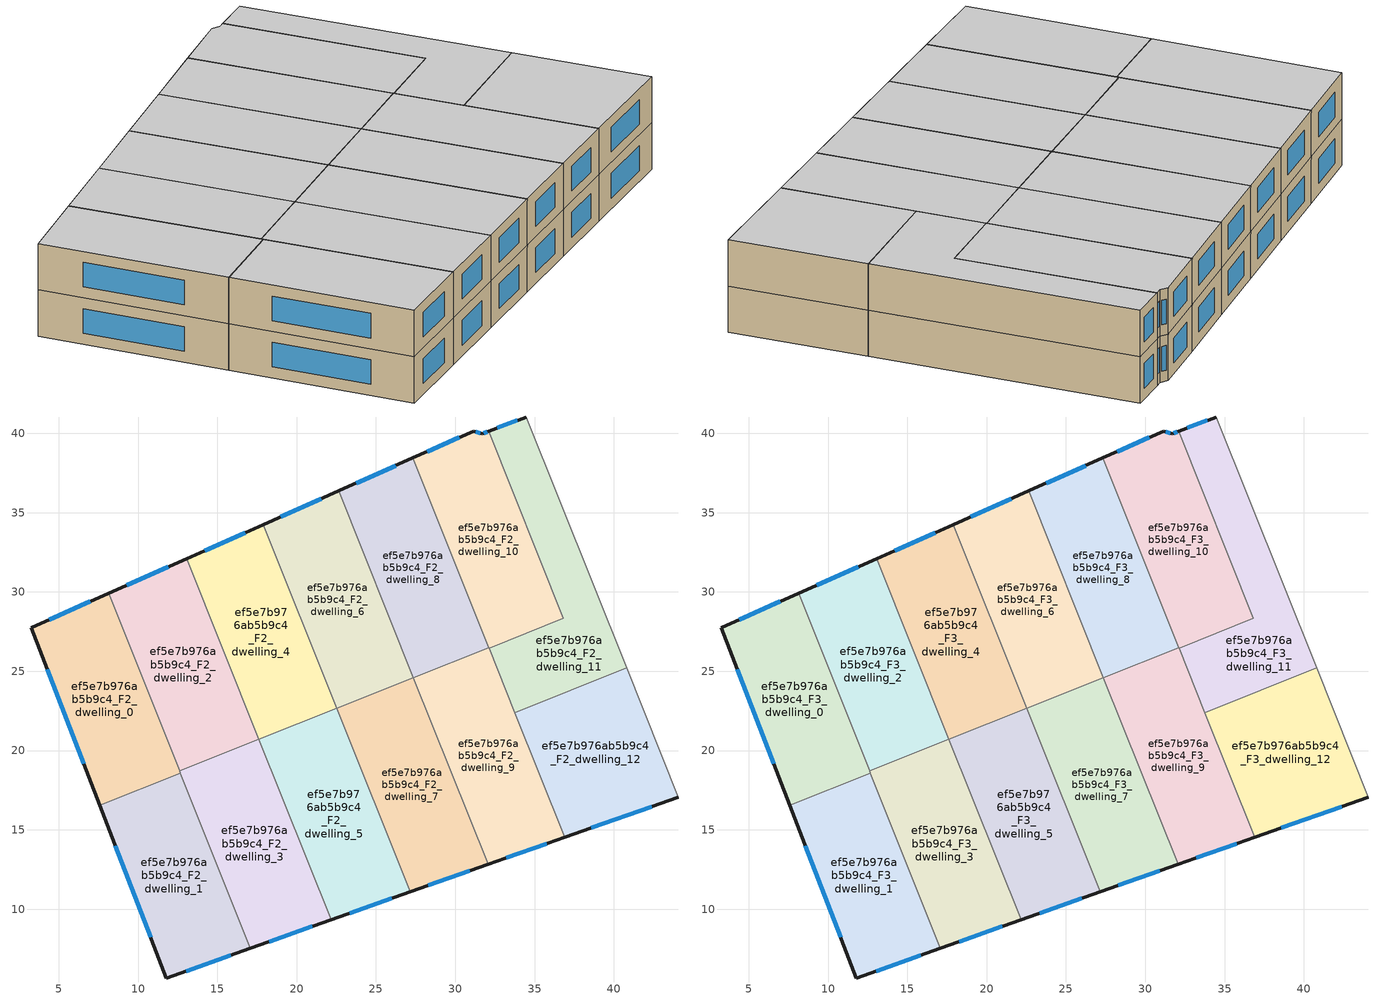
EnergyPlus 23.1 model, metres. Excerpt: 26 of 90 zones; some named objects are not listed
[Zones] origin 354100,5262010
ef5e7b976ab5b9c4_F2_dwelling_0
 floor to ef5e7b976ab5b9c4_F1_dwelling_0 (EU_floor_Construction): 8.14,29.91 12.67,18.58 7.58,16.55 3.26,27.74 z6
 wall outside (EU_wall_Construction): 8.14,29.91 3.26,27.74 7.58,16.55 z6:9
 wall to ef5e7b976ab5b9c4_F2_dwelling_1 (EU_wall_Construction): 7.58,16.55 12.67,18.58 z6:9
 wall to ef5e7b976ab5b9c4_F2_dwelling_2 (EU_wall_Construction): 12.62,18.72 8.14,29.91 z6:9
 wall to ef5e7b976ab5b9c4_F2_dwelling_3 (EU_wall_Construction): 12.67,18.58 12.62,18.72 z6:9
 window (EU_Window_Construction): 4.28,25.11 6.57,19.18 / 6.99,29.4 4.41,28.25 z6.7:8.3
ef5e7b976ab5b9c4_F2_dwelling_1
 floor to ef5e7b976ab5b9c4_F1_dwelling_1 (EU_floor_Construction): 12.67,18.58 17.09,7.53 11.78,5.66 7.58,16.55 z6
 wall outside (EU_wall_Construction): 7.58,16.55 11.78,5.66 17.09,7.53 z6:9
 wall to ef5e7b976ab5b9c4_F2_dwelling_3 (EU_wall_Construction): 17.09,7.53 12.67,18.58 z6:9
 window (EU_Window_Construction): 8.57,13.99 10.8,8.21 / 13.03,6.1 15.84,7.09 z6.7:8.3
ef5e7b976ab5b9c4_F2_dwelling_10
 floor to ef5e7b976ab5b9c4_F1_dwelling_10 (EU_floor_Construction): 32.1,40.13 36.82,28.34 32.13,26.46 27.34,38.45 31.15,40.15 31.69,39.98 z6
 wall outside (EU_wall_Construction): 32.1,40.13 31.69,39.98 31.15,40.15 27.34,38.45 z6:9
 wall to ef5e7b976ab5b9c4_F2_dwelling_11 (EU_wall_Construction): 32.13,26.46 36.82,28.34 32.1,40.13 z6:9
 wall to ef5e7b976ab5b9c4_F2_dwelling_8 (EU_wall_Construction): 27.34,38.45 32.12,26.49 z6:9
 wall to ef5e7b976ab5b9c4_F2_dwelling_9 (EU_wall_Construction): 32.12,26.49 32.13,26.46 z6:9
 window (EU_Window_Construction): 30.26,39.75 28.23,38.85 / 31.57,40.02 31.28,40.11 / 32.01,40.1 31.79,40.01 z6.7:8.3
ef5e7b976ab5b9c4_F2_dwelling_11
 floor to ef5e7b976ab5b9c4_F1_dwelling_11 (EU_floor_Construction): 34.47,41.03 40.81,25.21 33.76,22.39 32.13,26.46 36.82,28.34 32.1,40.13 z6
 wall outside (EU_wall_Construction): 34.47,41.03 32.1,40.13 z6:9
 wall adiabatic (EU_wall_Construction): 40.81,25.21 34.47,41.03 z6:9
 wall to ef5e7b976ab5b9c4_F2_dwelling_12 (EU_wall_Construction): 33.76,22.39 40.81,25.21 z6:9
 wall to ef5e7b976ab5b9c4_F2_dwelling_9 (EU_wall_Construction): 32.13,26.46 33.76,22.39 z6:9
 window (EU_Window_Construction): 33.91,40.82 32.66,40.34 z6.7:8.3
ef5e7b976ab5b9c4_F2_dwelling_12
 floor to ef5e7b976ab5b9c4_F1_dwelling_12 (EU_floor_Construction): 40.81,25.21 44.07,17.06 36.9,14.53 33.76,22.39 z6
 wall outside (EU_wall_Construction): 36.9,14.53 44.07,17.06 z6:9
 wall adiabatic (EU_wall_Construction): 44.07,17.06 40.81,25.21 z6:9
 wall to ef5e7b976ab5b9c4_F2_dwelling_9 (EU_wall_Construction): 33.76,22.39 36.9,14.53 z6:9
 window (EU_Window_Construction): 38.59,15.13 42.39,16.47 z6.7:8.3
ef5e7b976ab5b9c4_F2_dwelling_2
 floor to ef5e7b976ab5b9c4_F1_dwelling_2 (EU_floor_Construction): 13.06,32.1 17.61,20.72 12.62,18.72 8.14,29.91 z6
 wall outside (EU_wall_Construction): 13.06,32.1 8.14,29.91 z6:9
 wall to ef5e7b976ab5b9c4_F2_dwelling_3 (EU_wall_Construction): 12.62,18.72 17.61,20.72 z6:9
 wall to ef5e7b976ab5b9c4_F2_dwelling_4 (EU_wall_Construction): 17.61,20.72 13.06,32.1 z6:9
 window (EU_Window_Construction): 11.9,31.59 9.29,30.43 z6.7:8.3
ef5e7b976ab5b9c4_F2_dwelling_3
 floor to ef5e7b976ab5b9c4_F1_dwelling_3 (EU_floor_Construction): 17.61,20.72 22.17,9.33 17.09,7.53 12.62,18.72 z6
 wall outside (EU_wall_Construction): 17.09,7.53 22.17,9.33 z6:9
 wall to ef5e7b976ab5b9c4_F2_dwelling_5 (EU_wall_Construction): 22.17,9.33 17.62,20.71 z6:9
 window (EU_Window_Construction): 18.28,7.95 20.98,8.91 z6.7:8.3
ef5e7b976ab5b9c4_F2_dwelling_4
 floor to ef5e7b976ab5b9c4_F1_dwelling_4 (EU_floor_Construction): 17.9,34.25 22.53,22.67 17.61,20.71 13.06,32.1 z6
 wall outside (EU_wall_Construction): 17.9,34.25 13.06,32.1 z6:9
 wall to ef5e7b976ab5b9c4_F2_dwelling_5 (EU_wall_Construction): 17.61,20.71 22.53,22.67 z6:9
 wall to ef5e7b976ab5b9c4_F2_dwelling_6 (EU_wall_Construction): 22.53,22.67 17.9,34.25 z6:9
 window (EU_Window_Construction): 16.76,33.75 14.19,32.61 z6.7:8.3
ef5e7b976ab5b9c4_F2_dwelling_5
 floor to ef5e7b976ab5b9c4_F1_dwelling_5 (EU_floor_Construction): 22.53,22.67 27.16,11.09 22.17,9.33 17.61,20.71 z6
 wall outside (EU_wall_Construction): 22.17,9.33 27.16,11.09 z6:9
 wall to ef5e7b976ab5b9c4_F2_dwelling_7 (EU_wall_Construction): 27.16,11.09 22.53,22.67 z6:9
 window (EU_Window_Construction): 23.34,9.74 25.99,10.68 z6.7:8.3
ef5e7b976ab5b9c4_F2_dwelling_6
 floor to ef5e7b976ab5b9c4_F1_dwelling_6 (EU_floor_Construction): 22.65,36.37 27.36,24.6 22.53,22.67 17.9,34.25 z6
 wall outside (EU_wall_Construction): 22.65,36.37 17.9,34.25 z6:9
 wall to ef5e7b976ab5b9c4_F2_dwelling_7 (EU_wall_Construction): 22.53,22.67 27.36,24.6 z6:9
 wall to ef5e7b976ab5b9c4_F2_dwelling_8 (EU_wall_Construction): 27.36,24.6 22.65,36.37 z6:9
 window (EU_Window_Construction): 21.54,35.87 19.01,34.75 z6.7:8.3
ef5e7b976ab5b9c4_F2_dwelling_7
 floor to ef5e7b976ab5b9c4_F1_dwelling_7 (EU_floor_Construction): 27.36,24.6 32.07,12.83 27.16,11.09 22.53,22.67 z6
 wall outside (EU_wall_Construction): 27.16,11.09 32.07,12.83 z6:9
 wall to ef5e7b976ab5b9c4_F2_dwelling_9 (EU_wall_Construction): 32.07,12.83 27.36,24.59 z6:9
 window (EU_Window_Construction): 28.31,11.5 30.92,12.42 z6.7:8.3
ef5e7b976ab5b9c4_F2_dwelling_8
 floor to ef5e7b976ab5b9c4_F1_dwelling_8 (EU_floor_Construction): 27.34,38.45 32.12,26.49 27.36,24.59 22.65,36.37 z6
 wall outside (EU_wall_Construction): 27.34,38.45 22.65,36.37 z6:9
 wall to ef5e7b976ab5b9c4_F2_dwelling_9 (EU_wall_Construction): 27.36,24.59 32.12,26.49 z6:9
 window (EU_Window_Construction): 26.24,37.96 23.75,36.86 z6.7:8.3
ef5e7b976ab5b9c4_F2_dwelling_9
 floor to ef5e7b976ab5b9c4_F1_dwelling_9 (EU_floor_Construction): 32.12,26.49 36.9,14.53 32.07,12.83 27.36,24.59 z6
 wall outside (EU_wall_Construction): 32.07,12.83 36.9,14.53 z6:9
 window (EU_Window_Construction): 33.21,13.23 35.77,14.13 z6.7:8.3
ef5e7b976ab5b9c4_F3_dwelling_0
 floor to ef5e7b976ab5b9c4_F2_dwelling_0 (EU_floor_Construction): 8.14,29.91 12.67,18.58 7.58,16.55 3.26,27.74 z9
 wall outside (EU_wall_Construction): 8.14,29.91 3.26,27.74 7.58,16.55 z9:12
 wall to ef5e7b976ab5b9c4_F3_dwelling_1 (EU_wall_Construction): 7.58,16.55 12.67,18.58 z9:12
 wall to ef5e7b976ab5b9c4_F3_dwelling_2 (EU_wall_Construction): 12.62,18.72 8.14,29.91 z9:12
 wall to ef5e7b976ab5b9c4_F3_dwelling_3 (EU_wall_Construction): 12.67,18.58 12.62,18.72 z9:12
 window (EU_Window_Construction): 4.28,25.11 6.57,19.18 / 6.99,29.4 4.41,28.25 z9.7:11.3
 ceiling to ef5e7b976ab5b9c4_F4_dwelling_0 (EU_floor_Construction): 12.67,18.58 8.14,29.91 3.26,27.74 7.58,16.55 z12
ef5e7b976ab5b9c4_F3_dwelling_1
 floor to ef5e7b976ab5b9c4_F2_dwelling_1 (EU_floor_Construction): 12.67,18.58 17.09,7.53 11.78,5.66 7.58,16.55 z9
 wall outside (EU_wall_Construction): 7.58,16.55 11.78,5.66 17.09,7.53 z9:12
 wall to ef5e7b976ab5b9c4_F3_dwelling_3 (EU_wall_Construction): 17.09,7.53 12.67,18.58 z9:12
 window (EU_Window_Construction): 8.57,13.99 10.8,8.21 / 13.03,6.1 15.84,7.09 z9.7:11.3
 ceiling to ef5e7b976ab5b9c4_F4_dwelling_1 (EU_floor_Construction): 17.09,7.53 12.67,18.58 7.58,16.55 11.78,5.66 z12
ef5e7b976ab5b9c4_F3_dwelling_10
 floor to ef5e7b976ab5b9c4_F2_dwelling_10 (EU_floor_Construction): 32.1,40.13 36.82,28.34 32.13,26.46 27.34,38.45 31.15,40.15 31.69,39.98 z9
 wall outside (EU_wall_Construction): 32.1,40.13 31.69,39.98 31.15,40.15 27.34,38.45 z9:12
 wall to ef5e7b976ab5b9c4_F3_dwelling_11 (EU_wall_Construction): 32.13,26.46 36.82,28.34 32.1,40.13 z9:12
 wall to ef5e7b976ab5b9c4_F3_dwelling_8 (EU_wall_Construction): 27.34,38.45 32.12,26.49 z9:12
 wall to ef5e7b976ab5b9c4_F3_dwelling_9 (EU_wall_Construction): 32.12,26.49 32.13,26.46 z9:12
 window (EU_Window_Construction): 30.26,39.75 28.23,38.85 / 31.57,40.02 31.28,40.11 / 32.01,40.1 31.79,40.01 z9.7:11.3
 ceiling to ef5e7b976ab5b9c4_F4_dwelling_10 (EU_floor_Construction): 36.82,28.34 32.1,40.13 31.69,39.98 31.15,40.15 27.34,38.45 32.13,26.46 z12
ef5e7b976ab5b9c4_F3_dwelling_11
 floor to ef5e7b976ab5b9c4_F2_dwelling_11 (EU_floor_Construction): 34.47,41.03 40.81,25.21 33.76,22.39 32.13,26.46 36.82,28.34 32.1,40.13 z9
 wall outside (EU_wall_Construction): 34.47,41.03 32.1,40.13 z9:12
 wall adiabatic (EU_wall_Construction): 40.81,25.21 34.47,41.03 z9:12
 wall to ef5e7b976ab5b9c4_F3_dwelling_12 (EU_wall_Construction): 33.76,22.39 40.81,25.21 z9:12
 wall to ef5e7b976ab5b9c4_F3_dwelling_9 (EU_wall_Construction): 32.13,26.46 33.76,22.39 z9:12
 window (EU_Window_Construction): 33.91,40.82 32.66,40.34 z9.7:11.3
 ceiling to ef5e7b976ab5b9c4_F4_dwelling_11 (EU_floor_Construction): 40.81,25.21 34.47,41.03 32.1,40.13 36.82,28.34 32.13,26.46 33.76,22.39 z12
ef5e7b976ab5b9c4_F3_dwelling_12
 floor to ef5e7b976ab5b9c4_F2_dwelling_12 (EU_floor_Construction): 40.81,25.21 44.07,17.06 36.9,14.53 33.76,22.39 z9
 wall outside (EU_wall_Construction): 36.9,14.53 44.07,17.06 z9:12
 wall adiabatic (EU_wall_Construction): 44.07,17.06 40.81,25.21 z9:12
 wall to ef5e7b976ab5b9c4_F3_dwelling_9 (EU_wall_Construction): 33.76,22.39 36.9,14.53 z9:12
 window (EU_Window_Construction): 38.59,15.13 42.39,16.47 z9.7:11.3
 ceiling to ef5e7b976ab5b9c4_F4_dwelling_12 (EU_floor_Construction): 44.07,17.06 40.81,25.21 33.76,22.39 36.9,14.53 z12
ef5e7b976ab5b9c4_F3_dwelling_2
 floor to ef5e7b976ab5b9c4_F2_dwelling_2 (EU_floor_Construction): 13.06,32.1 17.61,20.72 12.62,18.72 8.14,29.91 z9
 wall outside (EU_wall_Construction): 13.06,32.1 8.14,29.91 z9:12
 wall to ef5e7b976ab5b9c4_F3_dwelling_3 (EU_wall_Construction): 12.62,18.72 17.61,20.72 z9:12
 wall to ef5e7b976ab5b9c4_F3_dwelling_4 (EU_wall_Construction): 17.61,20.72 13.06,32.1 z9:12
 window (EU_Window_Construction): 11.9,31.59 9.29,30.43 z9.7:11.3
 ceiling to ef5e7b976ab5b9c4_F4_dwelling_2 (EU_floor_Construction): 17.61,20.72 13.06,32.1 8.14,29.91 12.62,18.72 z12
ef5e7b976ab5b9c4_F3_dwelling_3
 floor to ef5e7b976ab5b9c4_F2_dwelling_3 (EU_floor_Construction): 17.61,20.72 22.17,9.33 17.09,7.53 12.62,18.72 z9
 wall outside (EU_wall_Construction): 17.09,7.53 22.17,9.33 z9:12
 wall to ef5e7b976ab5b9c4_F3_dwelling_5 (EU_wall_Construction): 22.17,9.33 17.62,20.71 z9:12
 window (EU_Window_Construction): 18.28,7.95 20.98,8.91 z9.7:11.3
 ceiling to ef5e7b976ab5b9c4_F4_dwelling_3 (EU_floor_Construction): 22.17,9.33 17.61,20.72 12.62,18.72 17.09,7.53 z12
ef5e7b976ab5b9c4_F3_dwelling_4
 floor to ef5e7b976ab5b9c4_F2_dwelling_4 (EU_floor_Construction): 17.9,34.25 22.53,22.67 17.61,20.71 13.06,32.1 z9
 wall outside (EU_wall_Construction): 17.9,34.25 13.06,32.1 z9:12
 wall to ef5e7b976ab5b9c4_F3_dwelling_5 (EU_wall_Construction): 17.61,20.71 22.53,22.67 z9:12
 wall to ef5e7b976ab5b9c4_F3_dwelling_6 (EU_wall_Construction): 22.53,22.67 17.9,34.25 z9:12
 window (EU_Window_Construction): 16.76,33.75 14.19,32.61 z9.7:11.3
 ceiling to ef5e7b976ab5b9c4_F4_dwelling_4 (EU_floor_Construction): 22.53,22.67 17.9,34.25 13.06,32.1 17.61,20.71 z12
ef5e7b976ab5b9c4_F3_dwelling_5
 floor to ef5e7b976ab5b9c4_F2_dwelling_5 (EU_floor_Construction): 22.53,22.67 27.16,11.09 22.17,9.33 17.61,20.71 z9
 wall outside (EU_wall_Construction): 22.17,9.33 27.16,11.09 z9:12
 wall to ef5e7b976ab5b9c4_F3_dwelling_7 (EU_wall_Construction): 27.16,11.09 22.53,22.67 z9:12
 window (EU_Window_Construction): 23.34,9.74 25.99,10.68 z9.7:11.3
 ceiling to ef5e7b976ab5b9c4_F4_dwelling_5 (EU_floor_Construction): 27.16,11.09 22.53,22.67 17.61,20.71 22.17,9.33 z12
ef5e7b976ab5b9c4_F3_dwelling_6
 floor to ef5e7b976ab5b9c4_F2_dwelling_6 (EU_floor_Construction): 22.65,36.37 27.36,24.6 22.53,22.67 17.9,34.25 z9
 wall outside (EU_wall_Construction): 22.65,36.37 17.9,34.25 z9:12
 wall to ef5e7b976ab5b9c4_F3_dwelling_7 (EU_wall_Construction): 22.53,22.67 27.36,24.6 z9:12
 wall to ef5e7b976ab5b9c4_F3_dwelling_8 (EU_wall_Construction): 27.36,24.6 22.65,36.37 z9:12
 window (EU_Window_Construction): 21.54,35.87 19.01,34.75 z9.7:11.3
 ceiling to ef5e7b976ab5b9c4_F4_dwelling_6 (EU_floor_Construction): 27.36,24.6 22.65,36.37 17.9,34.25 22.53,22.67 z12
ef5e7b976ab5b9c4_F3_dwelling_7
 floor to ef5e7b976ab5b9c4_F2_dwelling_7 (EU_floor_Construction): 27.36,24.6 32.07,12.83 27.16,11.09 22.53,22.67 z9
 wall outside (EU_wall_Construction): 27.16,11.09 32.07,12.83 z9:12
 wall to ef5e7b976ab5b9c4_F3_dwelling_9 (EU_wall_Construction): 32.07,12.83 27.36,24.59 z9:12
 window (EU_Window_Construction): 28.31,11.5 30.92,12.42 z9.7:11.3
 ceiling to ef5e7b976ab5b9c4_F4_dwelling_7 (EU_floor_Construction): 32.07,12.83 27.36,24.6 22.53,22.67 27.16,11.09 z12
ef5e7b976ab5b9c4_F3_dwelling_8
 floor to ef5e7b976ab5b9c4_F2_dwelling_8 (EU_floor_Construction): 27.34,38.45 32.12,26.49 27.36,24.59 22.65,36.37 z9
 wall outside (EU_wall_Construction): 27.34,38.45 22.65,36.37 z9:12
 wall to ef5e7b976ab5b9c4_F3_dwelling_9 (EU_wall_Construction): 27.36,24.59 32.12,26.49 z9:12
 window (EU_Window_Construction): 26.24,37.96 23.75,36.86 z9.7:11.3
 ceiling to ef5e7b976ab5b9c4_F4_dwelling_8 (EU_floor_Construction): 32.12,26.49 27.34,38.45 22.65,36.37 27.36,24.59 z12
ef5e7b976ab5b9c4_F3_dwelling_9
 floor to ef5e7b976ab5b9c4_F2_dwelling_9 (EU_floor_Construction): 32.12,26.49 36.9,14.53 32.07,12.83 27.36,24.59 z9
 wall outside (EU_wall_Construction): 32.07,12.83 36.9,14.53 z9:12
 window (EU_Window_Construction): 33.21,13.23 35.77,14.13 z9.7:11.3
 ceiling to ef5e7b976ab5b9c4_F4_dwelling_9 (EU_floor_Construction): 36.9,14.53 32.12,26.49 27.36,24.59 32.07,12.83 z12
[Building]
EU S2 Campaign: North Axis=0; Terrain=City; Solar Distribution=FullExterior
[Site:Location]
Budapest.Ferenc.Liszt.Intl.AP: Latitude=47.437; Longitude=19.256; Time Zone=1; Elevation=185
[SizingPeriod:WeatherFileDays]
AnnualSizingPeriod: Begin Month=1; Begin Day of Month=1; End Month=12; End Day of Month=31; Day of Week for Start Day=Monday; Use Weather File Daylight Saving Period=No; Use Weather File Rain and Snow Indicators=No
[MATERIAL]
EU_InternalMass_Material: Roughness=MediumRough; Thickness=0.1; Conductivity=1; Density=1800; Specific Heat=900; Thermal Absorptance=0.9; Solar Absorptance=0.7; Visible Absorptance=0.7
[MATERIAL:NOMASS] Roughness=MediumRough; Thermal Absorptance=0.9; Solar Absorptance=0.7; Visible Absorptance=0.7
Name | Thermal Resistance
EU_wall_NoMass | 0.832559
EU_floor_NoMass | 0.872794
[WINDOWMATERIAL:SIMPLEGLAZINGSYSTEM]
EU_Window_SimpleGlazing: UFactor=2.79869; Solar Heat Gain Coefficient=0.75; Visible Transmittance=0.75
[CONSTRUCTION]
EU_wall_Construction: EU_wall_NoMass
EU_floor_Construction: EU_floor_NoMass
EU_Window_Construction: EU_Window_SimpleGlazing
EU_InternalMass_Construction: EU_InternalMass_Material
[ZONE] Type=1; Multiplier=1; Ceiling Height=autocalculate; Floor Area=autocalculate; Part of Total Floor Area=Yes
Name | Volume
ef5e7b976ab5b9c4_F2_dwelling_0; ef5e7b976ab5b9c4_F3_dwelling_0; ef5e7b976ab5b9c4_F2_dwelling_2; ef5e7b976ab5b9c4_F3_dwelling_2; ef5e7b976ab5b9c4_F2_dwelling_7; ef5e7b976ab5b9c4_F3_dwelling_7 | 196.302
ef5e7b976ab5b9c4_F2_dwelling_1; ef5e7b976ab5b9c4_F3_dwelling_1 | 196.3
ef5e7b976ab5b9c4_F2_dwelling_10; ef5e7b976ab5b9c4_F3_dwelling_10 | 196.299
ef5e7b976ab5b9c4_F2_dwelling_11; ef5e7b976ab5b9c4_F3_dwelling_11 | 196.294
ef5e7b976ab5b9c4_F2_dwelling_12; ef5e7b976ab5b9c4_F3_dwelling_12 | 196.29
ef5e7b976ab5b9c4_F2_dwelling_3; ef5e7b976ab5b9c4_F3_dwelling_3 | 196.288
ef5e7b976ab5b9c4_F2_dwelling_4; ef5e7b976ab5b9c4_F3_dwelling_4 | 196.297
ef5e7b976ab5b9c4_F2_dwelling_5; ef5e7b976ab5b9c4_F3_dwelling_5 | 196.296
ef5e7b976ab5b9c4_F2_dwelling_6; ef5e7b976ab5b9c4_F3_dwelling_6 | 196.287
ef5e7b976ab5b9c4_F2_dwelling_8; ef5e7b976ab5b9c4_F3_dwelling_8 | 196.284
ef5e7b976ab5b9c4_F2_dwelling_9; ef5e7b976ab5b9c4_F3_dwelling_9 | 196.292
[INTERNALMASS] Construction=EU_InternalMass_Construction
Name | Zone or ZoneList | Surface Area
ef5e7b976ab5b9c4_F2_dwelling_0_EU_InternalMass | ef5e7b976ab5b9c4_F2_dwelling_0 | 65.4345
ef5e7b976ab5b9c4_F2_dwelling_1_EU_InternalMass | ef5e7b976ab5b9c4_F2_dwelling_1 | 65.4352
ef5e7b976ab5b9c4_F2_dwelling_2_EU_InternalMass | ef5e7b976ab5b9c4_F2_dwelling_2 | 65.4347
ef5e7b976ab5b9c4_F2_dwelling_3_EU_InternalMass | ef5e7b976ab5b9c4_F2_dwelling_3 | 65.4309
ef5e7b976ab5b9c4_F2_dwelling_4_EU_InternalMass | ef5e7b976ab5b9c4_F2_dwelling_4 | 65.4304
ef5e7b976ab5b9c4_F2_dwelling_5_EU_InternalMass | ef5e7b976ab5b9c4_F2_dwelling_5 | 65.4321
ef5e7b976ab5b9c4_F2_dwelling_6_EU_InternalMass | ef5e7b976ab5b9c4_F2_dwelling_6 | 65.4291
ef5e7b976ab5b9c4_F2_dwelling_7_EU_InternalMass | ef5e7b976ab5b9c4_F2_dwelling_7 | 65.4338
ef5e7b976ab5b9c4_F2_dwelling_8_EU_InternalMass | ef5e7b976ab5b9c4_F2_dwelling_8 | 65.4276
ef5e7b976ab5b9c4_F2_dwelling_9_EU_InternalMass | ef5e7b976ab5b9c4_F2_dwelling_9 | 65.4308
ef5e7b976ab5b9c4_F2_dwelling_10_EU_InternalMass | ef5e7b976ab5b9c4_F2_dwelling_10 | 65.4327
ef5e7b976ab5b9c4_F2_dwelling_11_EU_InternalMass | ef5e7b976ab5b9c4_F2_dwelling_11 | 65.4311
ef5e7b976ab5b9c4_F2_dwelling_12_EU_InternalMass | ef5e7b976ab5b9c4_F2_dwelling_12 | 65.4297
ef5e7b976ab5b9c4_F3_dwelling_0_EU_InternalMass | ef5e7b976ab5b9c4_F3_dwelling_0 | 65.4345
ef5e7b976ab5b9c4_F3_dwelling_1_EU_InternalMass | ef5e7b976ab5b9c4_F3_dwelling_1 | 65.4352
ef5e7b976ab5b9c4_F3_dwelling_2_EU_InternalMass | ef5e7b976ab5b9c4_F3_dwelling_2 | 65.4347
ef5e7b976ab5b9c4_F3_dwelling_3_EU_InternalMass | ef5e7b976ab5b9c4_F3_dwelling_3 | 65.4309
ef5e7b976ab5b9c4_F3_dwelling_4_EU_InternalMass | ef5e7b976ab5b9c4_F3_dwelling_4 | 65.4304
ef5e7b976ab5b9c4_F3_dwelling_5_EU_InternalMass | ef5e7b976ab5b9c4_F3_dwelling_5 | 65.4321
ef5e7b976ab5b9c4_F3_dwelling_6_EU_InternalMass | ef5e7b976ab5b9c4_F3_dwelling_6 | 65.4291
ef5e7b976ab5b9c4_F3_dwelling_7_EU_InternalMass | ef5e7b976ab5b9c4_F3_dwelling_7 | 65.4338
ef5e7b976ab5b9c4_F3_dwelling_8_EU_InternalMass | ef5e7b976ab5b9c4_F3_dwelling_8 | 65.4276
ef5e7b976ab5b9c4_F3_dwelling_9_EU_InternalMass | ef5e7b976ab5b9c4_F3_dwelling_9 | 65.4308
ef5e7b976ab5b9c4_F3_dwelling_10_EU_InternalMass | ef5e7b976ab5b9c4_F3_dwelling_10 | 65.4327
ef5e7b976ab5b9c4_F3_dwelling_11_EU_InternalMass | ef5e7b976ab5b9c4_F3_dwelling_11 | 65.4311
ef5e7b976ab5b9c4_F3_dwelling_12_EU_InternalMass | ef5e7b976ab5b9c4_F3_dwelling_12 | 65.4297
[OTHEREQUIPMENT] Fuel Type=Electricity; Design Level Calculation Method=Watts/Area; Power per Zone Floor Area=1; Fraction Latent=0; Fraction Radiant=0; Fraction Lost=0; Carbon Dioxide Generation Rate=0; EndUse Subcategory=EU_Step8_InternalGains
Name | Zone or ZoneList or Space or SpaceList | Schedule
EU_Step8_InternalGain_ef5e7b976ab5b9c4_F2_dwelling_0_f000 | ef5e7b976ab5b9c4_F2_dwelling_0 | EU_Step8_GainSchedule_ef5e7b976ab5b9c4_F2_dwelling_0_f000
EU_Step8_InternalGain_ef5e7b976ab5b9c4_F2_dwelling_1_f000 | ef5e7b976ab5b9c4_F2_dwelling_1 | EU_Step8_GainSchedule_ef5e7b976ab5b9c4_F2_dwelling_1_f000
EU_Step8_InternalGain_ef5e7b976ab5b9c4_F2_dwelling_2_f000 | ef5e7b976ab5b9c4_F2_dwelling_2 | EU_Step8_GainSchedule_ef5e7b976ab5b9c4_F2_dwelling_2_f000
EU_Step8_InternalGain_ef5e7b976ab5b9c4_F2_dwelling_3_f000 | ef5e7b976ab5b9c4_F2_dwelling_3 | EU_Step8_GainSchedule_ef5e7b976ab5b9c4_F2_dwelling_3_f000
EU_Step8_InternalGain_ef5e7b976ab5b9c4_F2_dwelling_4_f000 | ef5e7b976ab5b9c4_F2_dwelling_4 | EU_Step8_GainSchedule_ef5e7b976ab5b9c4_F2_dwelling_4_f000
EU_Step8_InternalGain_ef5e7b976ab5b9c4_F2_dwelling_5_f000 | ef5e7b976ab5b9c4_F2_dwelling_5 | EU_Step8_GainSchedule_ef5e7b976ab5b9c4_F2_dwelling_5_f000
EU_Step8_InternalGain_ef5e7b976ab5b9c4_F2_dwelling_6_f000 | ef5e7b976ab5b9c4_F2_dwelling_6 | EU_Step8_GainSchedule_ef5e7b976ab5b9c4_F2_dwelling_6_f000
EU_Step8_InternalGain_ef5e7b976ab5b9c4_F2_dwelling_7_f000 | ef5e7b976ab5b9c4_F2_dwelling_7 | EU_Step8_GainSchedule_ef5e7b976ab5b9c4_F2_dwelling_7_f000
EU_Step8_InternalGain_ef5e7b976ab5b9c4_F2_dwelling_8_f000 | ef5e7b976ab5b9c4_F2_dwelling_8 | EU_Step8_GainSchedule_ef5e7b976ab5b9c4_F2_dwelling_8_f000
EU_Step8_InternalGain_ef5e7b976ab5b9c4_F2_dwelling_9_f000 | ef5e7b976ab5b9c4_F2_dwelling_9 | EU_Step8_GainSchedule_ef5e7b976ab5b9c4_F2_dwelling_9_f000
EU_Step8_InternalGain_ef5e7b976ab5b9c4_F2_dwelling_10_f000 | ef5e7b976ab5b9c4_F2_dwelling_10 | EU_Step8_GainSchedule_ef5e7b976ab5b9c4_F2_dwelling_10_f000
EU_Step8_InternalGain_ef5e7b976ab5b9c4_F2_dwelling_11_f000 | ef5e7b976ab5b9c4_F2_dwelling_11 | EU_Step8_GainSchedule_ef5e7b976ab5b9c4_F2_dwelling_11_f000
EU_Step8_InternalGain_ef5e7b976ab5b9c4_F2_dwelling_12_f000 | ef5e7b976ab5b9c4_F2_dwelling_12 | EU_Step8_GainSchedule_ef5e7b976ab5b9c4_F2_dwelling_12_f000
EU_Step8_InternalGain_ef5e7b976ab5b9c4_F3_dwelling_0_f000 | ef5e7b976ab5b9c4_F3_dwelling_0 | EU_Step8_GainSchedule_ef5e7b976ab5b9c4_F3_dwelling_0_f000
EU_Step8_InternalGain_ef5e7b976ab5b9c4_F3_dwelling_1_f000 | ef5e7b976ab5b9c4_F3_dwelling_1 | EU_Step8_GainSchedule_ef5e7b976ab5b9c4_F3_dwelling_1_f000
EU_Step8_InternalGain_ef5e7b976ab5b9c4_F3_dwelling_2_f000 | ef5e7b976ab5b9c4_F3_dwelling_2 | EU_Step8_GainSchedule_ef5e7b976ab5b9c4_F3_dwelling_2_f000
EU_Step8_InternalGain_ef5e7b976ab5b9c4_F3_dwelling_3_f000 | ef5e7b976ab5b9c4_F3_dwelling_3 | EU_Step8_GainSchedule_ef5e7b976ab5b9c4_F3_dwelling_3_f000
EU_Step8_InternalGain_ef5e7b976ab5b9c4_F3_dwelling_4_f000 | ef5e7b976ab5b9c4_F3_dwelling_4 | EU_Step8_GainSchedule_ef5e7b976ab5b9c4_F3_dwelling_4_f000
EU_Step8_InternalGain_ef5e7b976ab5b9c4_F3_dwelling_5_f000 | ef5e7b976ab5b9c4_F3_dwelling_5 | EU_Step8_GainSchedule_ef5e7b976ab5b9c4_F3_dwelling_5_f000
EU_Step8_InternalGain_ef5e7b976ab5b9c4_F3_dwelling_6_f000 | ef5e7b976ab5b9c4_F3_dwelling_6 | EU_Step8_GainSchedule_ef5e7b976ab5b9c4_F3_dwelling_6_f000
EU_Step8_InternalGain_ef5e7b976ab5b9c4_F3_dwelling_7_f000 | ef5e7b976ab5b9c4_F3_dwelling_7 | EU_Step8_GainSchedule_ef5e7b976ab5b9c4_F3_dwelling_7_f000
EU_Step8_InternalGain_ef5e7b976ab5b9c4_F3_dwelling_8_f000 | ef5e7b976ab5b9c4_F3_dwelling_8 | EU_Step8_GainSchedule_ef5e7b976ab5b9c4_F3_dwelling_8_f000
EU_Step8_InternalGain_ef5e7b976ab5b9c4_F3_dwelling_9_f000 | ef5e7b976ab5b9c4_F3_dwelling_9 | EU_Step8_GainSchedule_ef5e7b976ab5b9c4_F3_dwelling_9_f000
EU_Step8_InternalGain_ef5e7b976ab5b9c4_F3_dwelling_10_f000 | ef5e7b976ab5b9c4_F3_dwelling_10 | EU_Step8_GainSchedule_ef5e7b976ab5b9c4_F3_dwelling_10_f000
EU_Step8_InternalGain_ef5e7b976ab5b9c4_F3_dwelling_11_f000 | ef5e7b976ab5b9c4_F3_dwelling_11 | EU_Step8_GainSchedule_ef5e7b976ab5b9c4_F3_dwelling_11_f000
EU_Step8_InternalGain_ef5e7b976ab5b9c4_F3_dwelling_12_f000 | ef5e7b976ab5b9c4_F3_dwelling_12 | EU_Step8_GainSchedule_ef5e7b976ab5b9c4_F3_dwelling_12_f000
[ZONEVENTILATION:DESIGNFLOWRATE] Schedule=EU_AlwaysOn; Design Flow Rate Calculation Method=AirChanges/Hour; Air Changes per Hour=0.475469; Ventilation Type=Natural; Fan Pressure Rise=0; Fan Total Efficiency=1; Constant Term Coefficient=1; Temperature Term Coefficient=0; Velocity Term Coefficient=0; Velocity Squared Term Coefficient=0; Minimum Indoor Temperature=-100; Maximum Indoor Temperature=100; Delta Temperature=-100; Minimum Outdoor Temperature=-100; Maximum Outdoor Temperature=100; Maximum Wind Speed=40
Name | Zone or ZoneList or Space or SpaceList
EU_ConstantAir_ef5e7b976ab5b9c4_F2_dwelling_0 | ef5e7b976ab5b9c4_F2_dwelling_0
EU_ConstantAir_ef5e7b976ab5b9c4_F2_dwelling_1 | ef5e7b976ab5b9c4_F2_dwelling_1
EU_ConstantAir_ef5e7b976ab5b9c4_F2_dwelling_2 | ef5e7b976ab5b9c4_F2_dwelling_2
EU_ConstantAir_ef5e7b976ab5b9c4_F2_dwelling_3 | ef5e7b976ab5b9c4_F2_dwelling_3
EU_ConstantAir_ef5e7b976ab5b9c4_F2_dwelling_4 | ef5e7b976ab5b9c4_F2_dwelling_4
EU_ConstantAir_ef5e7b976ab5b9c4_F2_dwelling_5 | ef5e7b976ab5b9c4_F2_dwelling_5
EU_ConstantAir_ef5e7b976ab5b9c4_F2_dwelling_6 | ef5e7b976ab5b9c4_F2_dwelling_6
EU_ConstantAir_ef5e7b976ab5b9c4_F2_dwelling_7 | ef5e7b976ab5b9c4_F2_dwelling_7
EU_ConstantAir_ef5e7b976ab5b9c4_F2_dwelling_8 | ef5e7b976ab5b9c4_F2_dwelling_8
EU_ConstantAir_ef5e7b976ab5b9c4_F2_dwelling_9 | ef5e7b976ab5b9c4_F2_dwelling_9
EU_ConstantAir_ef5e7b976ab5b9c4_F2_dwelling_10 | ef5e7b976ab5b9c4_F2_dwelling_10
EU_ConstantAir_ef5e7b976ab5b9c4_F2_dwelling_11 | ef5e7b976ab5b9c4_F2_dwelling_11
EU_ConstantAir_ef5e7b976ab5b9c4_F2_dwelling_12 | ef5e7b976ab5b9c4_F2_dwelling_12
EU_ConstantAir_ef5e7b976ab5b9c4_F3_dwelling_0 | ef5e7b976ab5b9c4_F3_dwelling_0
EU_ConstantAir_ef5e7b976ab5b9c4_F3_dwelling_1 | ef5e7b976ab5b9c4_F3_dwelling_1
EU_ConstantAir_ef5e7b976ab5b9c4_F3_dwelling_2 | ef5e7b976ab5b9c4_F3_dwelling_2
EU_ConstantAir_ef5e7b976ab5b9c4_F3_dwelling_3 | ef5e7b976ab5b9c4_F3_dwelling_3
EU_ConstantAir_ef5e7b976ab5b9c4_F3_dwelling_4 | ef5e7b976ab5b9c4_F3_dwelling_4
EU_ConstantAir_ef5e7b976ab5b9c4_F3_dwelling_5 | ef5e7b976ab5b9c4_F3_dwelling_5
EU_ConstantAir_ef5e7b976ab5b9c4_F3_dwelling_6 | ef5e7b976ab5b9c4_F3_dwelling_6
EU_ConstantAir_ef5e7b976ab5b9c4_F3_dwelling_7 | ef5e7b976ab5b9c4_F3_dwelling_7
EU_ConstantAir_ef5e7b976ab5b9c4_F3_dwelling_8 | ef5e7b976ab5b9c4_F3_dwelling_8
EU_ConstantAir_ef5e7b976ab5b9c4_F3_dwelling_9 | ef5e7b976ab5b9c4_F3_dwelling_9
EU_ConstantAir_ef5e7b976ab5b9c4_F3_dwelling_10 | ef5e7b976ab5b9c4_F3_dwelling_10
EU_ConstantAir_ef5e7b976ab5b9c4_F3_dwelling_11 | ef5e7b976ab5b9c4_F3_dwelling_11
EU_ConstantAir_ef5e7b976ab5b9c4_F3_dwelling_12 | ef5e7b976ab5b9c4_F3_dwelling_12
[HVACTEMPLATE:ZONE:IDEALLOADSAIRSYSTEM] System Availability Schedule=EU_AlwaysOn; Maximum Heating Supply Air Temperature=50; Minimum Cooling Supply Air Temperature=13; Maximum Heating Supply Air Humidity Ratio=0.0156; Minimum Cooling Supply Air Humidity Ratio=0.0077; Heating Limit=NoLimit; Cooling Limit=NoLimit; Heating Availability Schedule=EU_AlwaysOn; Cooling Availability Schedule=EU_CoolingOff; Dehumidification Control Type=ConstantSensibleHeatRatio; Cooling Sensible Heat Ratio=0.7; Dehumidification Setpoint=60; Humidification Control Type=None; Humidification Setpoint=30; Outdoor Air Method=None; Outdoor Air Flow Rate per Person=0.00944; Outdoor Air Flow Rate per Zone Floor Area=0; Outdoor Air Flow Rate per Zone=0; Demand Controlled Ventilation Type=None; Outdoor Air Economizer Type=NoEconomizer; Heat Recovery Type=None; Sensible Heat Recovery Effectiveness=0.7; Latent Heat Recovery Effectiveness=0.65
Name | Template Thermostat
ef5e7b976ab5b9c4_F2_dwelling_0 | EU_HeatOnly_ef5e7b976ab5b9c4_F2_dwelling_0
ef5e7b976ab5b9c4_F2_dwelling_1 | EU_HeatOnly_ef5e7b976ab5b9c4_F2_dwelling_1
ef5e7b976ab5b9c4_F2_dwelling_2 | EU_HeatOnly_ef5e7b976ab5b9c4_F2_dwelling_2
ef5e7b976ab5b9c4_F2_dwelling_3 | EU_HeatOnly_ef5e7b976ab5b9c4_F2_dwelling_3
ef5e7b976ab5b9c4_F2_dwelling_4 | EU_HeatOnly_ef5e7b976ab5b9c4_F2_dwelling_4
ef5e7b976ab5b9c4_F2_dwelling_5 | EU_HeatOnly_ef5e7b976ab5b9c4_F2_dwelling_5
ef5e7b976ab5b9c4_F2_dwelling_6 | EU_HeatOnly_ef5e7b976ab5b9c4_F2_dwelling_6
ef5e7b976ab5b9c4_F2_dwelling_7 | EU_HeatOnly_ef5e7b976ab5b9c4_F2_dwelling_7
ef5e7b976ab5b9c4_F2_dwelling_8 | EU_HeatOnly_ef5e7b976ab5b9c4_F2_dwelling_8
ef5e7b976ab5b9c4_F2_dwelling_9 | EU_HeatOnly_ef5e7b976ab5b9c4_F2_dwelling_9
ef5e7b976ab5b9c4_F2_dwelling_10 | EU_HeatOnly_ef5e7b976ab5b9c4_F2_dwelling_10
ef5e7b976ab5b9c4_F2_dwelling_11 | EU_HeatOnly_ef5e7b976ab5b9c4_F2_dwelling_11
ef5e7b976ab5b9c4_F2_dwelling_12 | EU_HeatOnly_ef5e7b976ab5b9c4_F2_dwelling_12
ef5e7b976ab5b9c4_F3_dwelling_0 | EU_HeatOnly_ef5e7b976ab5b9c4_F3_dwelling_0
ef5e7b976ab5b9c4_F3_dwelling_1 | EU_HeatOnly_ef5e7b976ab5b9c4_F3_dwelling_1
ef5e7b976ab5b9c4_F3_dwelling_2 | EU_HeatOnly_ef5e7b976ab5b9c4_F3_dwelling_2
ef5e7b976ab5b9c4_F3_dwelling_3 | EU_HeatOnly_ef5e7b976ab5b9c4_F3_dwelling_3
ef5e7b976ab5b9c4_F3_dwelling_4 | EU_HeatOnly_ef5e7b976ab5b9c4_F3_dwelling_4
ef5e7b976ab5b9c4_F3_dwelling_5 | EU_HeatOnly_ef5e7b976ab5b9c4_F3_dwelling_5
ef5e7b976ab5b9c4_F3_dwelling_6 | EU_HeatOnly_ef5e7b976ab5b9c4_F3_dwelling_6
ef5e7b976ab5b9c4_F3_dwelling_7 | EU_HeatOnly_ef5e7b976ab5b9c4_F3_dwelling_7
ef5e7b976ab5b9c4_F3_dwelling_8 | EU_HeatOnly_ef5e7b976ab5b9c4_F3_dwelling_8
ef5e7b976ab5b9c4_F3_dwelling_9 | EU_HeatOnly_ef5e7b976ab5b9c4_F3_dwelling_9
ef5e7b976ab5b9c4_F3_dwelling_10 | EU_HeatOnly_ef5e7b976ab5b9c4_F3_dwelling_10
ef5e7b976ab5b9c4_F3_dwelling_11 | EU_HeatOnly_ef5e7b976ab5b9c4_F3_dwelling_11
ef5e7b976ab5b9c4_F3_dwelling_12 | EU_HeatOnly_ef5e7b976ab5b9c4_F3_dwelling_12
[SIZING:ZONE] Zone Cooling Design Supply Air Temperature Input Method=SupplyAirTemperature; Zone Cooling Design Supply Air Temperature=13; Zone Heating Design Supply Air Temperature Input Method=SupplyAirTemperature; Zone Heating Design Supply Air Temperature=50; Zone Cooling Design Supply Air Humidity Ratio=0.008; Zone Heating Design Supply Air Humidity Ratio=0.008; Cooling Design Air Flow Method=DesignDay; Cooling Design Air Flow Rate=0; Cooling Minimum Air Flow per Zone Floor Area=0.000762; Cooling Minimum Air Flow=0; Cooling Minimum Air Flow Fraction=0.2; Heating Design Air Flow Method=DesignDay; Heating Design Air Flow Rate=0; Heating Maximum Air Flow per Zone Floor Area=0.002032; Heating Maximum Air Flow=0.141576; Heating Maximum Air Flow Fraction=0.3; Account for Dedicated Outdoor Air System=No; Dedicated Outdoor Air System Control Strategy=NeutralSupplyAir; Dedicated Outdoor Air Low Setpoint Temperature for Design=autosize; Dedicated Outdoor Air High Setpoint Temperature for Design=autosize; Zone Load Sizing Method=Sensible Load Only No Latent Load; Zone Latent Cooling Design Supply Air Humidity Ratio Input Method=HumidityRatioDifference; Zone Cooling Design Supply Air Humidity Ratio Difference=0.005; Zone Latent Heating Design Supply Air Humidity Ratio Input Method=HumidityRatioDifference; Zone Humidification Design Supply Air Humidity Ratio Difference=0.005
ef5e7b976ab5b9c4_F2_dwelling_0; ef5e7b976ab5b9c4_F2_dwelling_1; ef5e7b976ab5b9c4_F2_dwelling_2; ef5e7b976ab5b9c4_F2_dwelling_3; ef5e7b976ab5b9c4_F2_dwelling_4; ef5e7b976ab5b9c4_F2_dwelling_5; ef5e7b976ab5b9c4_F2_dwelling_6; ef5e7b976ab5b9c4_F2_dwelling_7; ef5e7b976ab5b9c4_F2_dwelling_8; ef5e7b976ab5b9c4_F2_dwelling_9; ef5e7b976ab5b9c4_F2_dwelling_10; ef5e7b976ab5b9c4_F2_dwelling_11; ef5e7b976ab5b9c4_F2_dwelling_12; ef5e7b976ab5b9c4_F3_dwelling_0; ef5e7b976ab5b9c4_F3_dwelling_1; ef5e7b976ab5b9c4_F3_dwelling_2; ef5e7b976ab5b9c4_F3_dwelling_3; ef5e7b976ab5b9c4_F3_dwelling_4; ef5e7b976ab5b9c4_F3_dwelling_5; ef5e7b976ab5b9c4_F3_dwelling_6; ef5e7b976ab5b9c4_F3_dwelling_7; ef5e7b976ab5b9c4_F3_dwelling_8; ef5e7b976ab5b9c4_F3_dwelling_9; ef5e7b976ab5b9c4_F3_dwelling_10; ef5e7b976ab5b9c4_F3_dwelling_11; ef5e7b976ab5b9c4_F3_dwelling_12
[SCHEDULE:CONSTANT]
Name | Hourly Value
EU_AlwaysOn | 1
EU_CoolingOff | 0
[SCHEDULE:FILE] Column Number=1; Rows to Skip at Top=0; Number of Hours of Data=8760; Column Separator=Comma; Interpolate to Timestep=No; Minutes per Item=60; Adjust Schedule for Daylight Savings=Yes
Name | File
EU_Step8_GainSchedule_ef5e7b976ab5b9c4_F2_dwelling_0_f000 | ../../schedules/ef5e7b976ab5b9c4/ef5e7b976ab5b9c4_F2_dwelling_0_f000_gain.csv
EU_Step8_GainSchedule_ef5e7b976ab5b9c4_F2_dwelling_1_f000 | ../../schedules/ef5e7b976ab5b9c4/ef5e7b976ab5b9c4_F2_dwelling_1_f000_gain.csv
EU_Step8_GainSchedule_ef5e7b976ab5b9c4_F2_dwelling_2_f000 | ../../schedules/ef5e7b976ab5b9c4/ef5e7b976ab5b9c4_F2_dwelling_2_f000_gain.csv
EU_Step8_GainSchedule_ef5e7b976ab5b9c4_F2_dwelling_3_f000 | ../../schedules/ef5e7b976ab5b9c4/ef5e7b976ab5b9c4_F2_dwelling_3_f000_gain.csv
EU_Step8_GainSchedule_ef5e7b976ab5b9c4_F2_dwelling_4_f000 | ../../schedules/ef5e7b976ab5b9c4/ef5e7b976ab5b9c4_F2_dwelling_4_f000_gain.csv
EU_Step8_GainSchedule_ef5e7b976ab5b9c4_F2_dwelling_5_f000 | ../../schedules/ef5e7b976ab5b9c4/ef5e7b976ab5b9c4_F2_dwelling_5_f000_gain.csv
EU_Step8_GainSchedule_ef5e7b976ab5b9c4_F2_dwelling_6_f000 | ../../schedules/ef5e7b976ab5b9c4/ef5e7b976ab5b9c4_F2_dwelling_6_f000_gain.csv
EU_Step8_GainSchedule_ef5e7b976ab5b9c4_F2_dwelling_7_f000 | ../../schedules/ef5e7b976ab5b9c4/ef5e7b976ab5b9c4_F2_dwelling_7_f000_gain.csv
EU_Step8_GainSchedule_ef5e7b976ab5b9c4_F2_dwelling_8_f000 | ../../schedules/ef5e7b976ab5b9c4/ef5e7b976ab5b9c4_F2_dwelling_8_f000_gain.csv
EU_Step8_GainSchedule_ef5e7b976ab5b9c4_F2_dwelling_9_f000 | ../../schedules/ef5e7b976ab5b9c4/ef5e7b976ab5b9c4_F2_dwelling_9_f000_gain.csv
EU_Step8_GainSchedule_ef5e7b976ab5b9c4_F2_dwelling_10_f000 | ../../schedules/ef5e7b976ab5b9c4/ef5e7b976ab5b9c4_F2_dwelling_10_f000_gain.csv
EU_Step8_GainSchedule_ef5e7b976ab5b9c4_F2_dwelling_11_f000 | ../../schedules/ef5e7b976ab5b9c4/ef5e7b976ab5b9c4_F2_dwelling_11_f000_gain.csv
EU_Step8_GainSchedule_ef5e7b976ab5b9c4_F2_dwelling_12_f000 | ../../schedules/ef5e7b976ab5b9c4/ef5e7b976ab5b9c4_F2_dwelling_12_f000_gain.csv
EU_Step8_GainSchedule_ef5e7b976ab5b9c4_F3_dwelling_0_f000 | ../../schedules/ef5e7b976ab5b9c4/ef5e7b976ab5b9c4_F3_dwelling_0_f000_gain.csv
EU_Step8_GainSchedule_ef5e7b976ab5b9c4_F3_dwelling_1_f000 | ../../schedules/ef5e7b976ab5b9c4/ef5e7b976ab5b9c4_F3_dwelling_1_f000_gain.csv
EU_Step8_GainSchedule_ef5e7b976ab5b9c4_F3_dwelling_2_f000 | ../../schedules/ef5e7b976ab5b9c4/ef5e7b976ab5b9c4_F3_dwelling_2_f000_gain.csv
EU_Step8_GainSchedule_ef5e7b976ab5b9c4_F3_dwelling_3_f000 | ../../schedules/ef5e7b976ab5b9c4/ef5e7b976ab5b9c4_F3_dwelling_3_f000_gain.csv
EU_Step8_GainSchedule_ef5e7b976ab5b9c4_F3_dwelling_4_f000 | ../../schedules/ef5e7b976ab5b9c4/ef5e7b976ab5b9c4_F3_dwelling_4_f000_gain.csv
EU_Step8_GainSchedule_ef5e7b976ab5b9c4_F3_dwelling_5_f000 | ../../schedules/ef5e7b976ab5b9c4/ef5e7b976ab5b9c4_F3_dwelling_5_f000_gain.csv
EU_Step8_GainSchedule_ef5e7b976ab5b9c4_F3_dwelling_6_f000 | ../../schedules/ef5e7b976ab5b9c4/ef5e7b976ab5b9c4_F3_dwelling_6_f000_gain.csv
EU_Step8_GainSchedule_ef5e7b976ab5b9c4_F3_dwelling_7_f000 | ../../schedules/ef5e7b976ab5b9c4/ef5e7b976ab5b9c4_F3_dwelling_7_f000_gain.csv
EU_Step8_GainSchedule_ef5e7b976ab5b9c4_F3_dwelling_8_f000 | ../../schedules/ef5e7b976ab5b9c4/ef5e7b976ab5b9c4_F3_dwelling_8_f000_gain.csv
EU_Step8_GainSchedule_ef5e7b976ab5b9c4_F3_dwelling_9_f000 | ../../schedules/ef5e7b976ab5b9c4/ef5e7b976ab5b9c4_F3_dwelling_9_f000_gain.csv
EU_Step8_GainSchedule_ef5e7b976ab5b9c4_F3_dwelling_10_f000 | ../../schedules/ef5e7b976ab5b9c4/ef5e7b976ab5b9c4_F3_dwelling_10_f000_gain.csv
EU_Step8_GainSchedule_ef5e7b976ab5b9c4_F3_dwelling_11_f000 | ../../schedules/ef5e7b976ab5b9c4/ef5e7b976ab5b9c4_F3_dwelling_11_f000_gain.csv
EU_Step8_GainSchedule_ef5e7b976ab5b9c4_F3_dwelling_12_f000 | ../../schedules/ef5e7b976ab5b9c4/ef5e7b976ab5b9c4_F3_dwelling_12_f000_gain.csv
